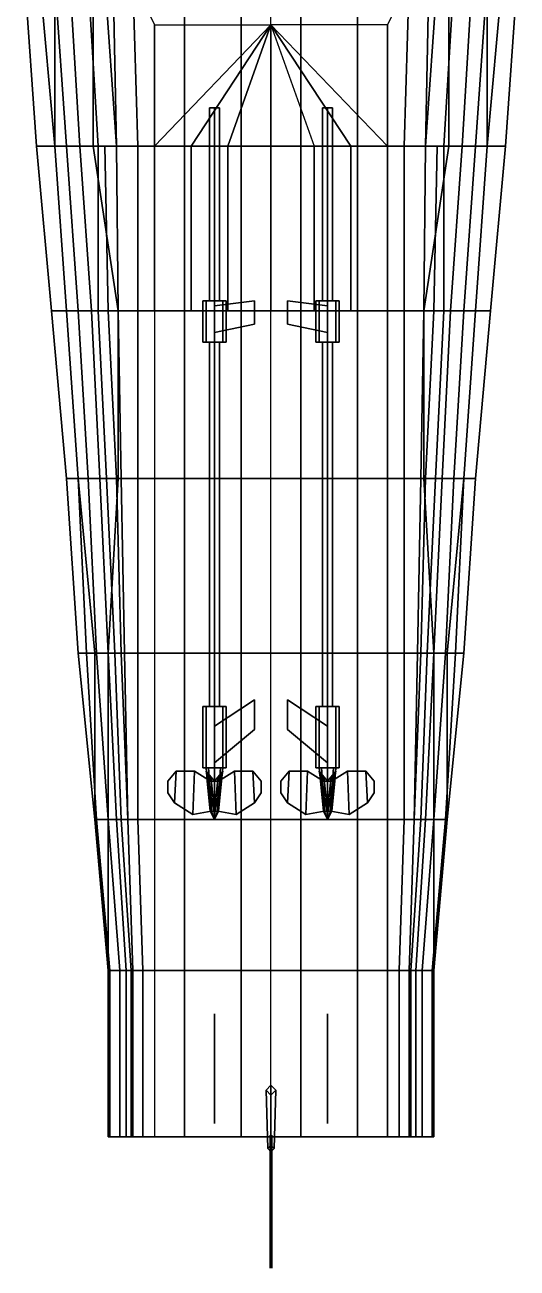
# Model space of a CAD drawing. Header units: millimetres. Extents: x -3 to 1.7, y -21.6 to 9.5.
# Drawn here: x -1.48 to 1.48, y -9.49 to -2.01 of the extents above; entities that cross this region are included whole.
import ezdxf

# ---------------------------------------------------------------- set-up
doc = ezdxf.new("R2010")
doc.units = ezdxf.units.MM
for name, color, linetype in [('flag', 1, 'Continuous'), ('hull_mirror', 7, 'Continuous'), ('propeller', 1, 'Continuous')]:
    doc.layers.add(name, color=color, linetype=linetype)

msp = doc.modelspace()

# ---------------------------------------------------------------- linework, layer by layer
for points in [[(0.18, -2.74, -0.47), (0, -2.74, -0.48), (0, -1.74, -0.53), (0.18, -1.74, -0.51)], [(0.52, -2.74, -0.42), (0.18, -2.74, -0.47), (0.18, -1.74, -0.51), (0.52, -1.74, -0.46)], [(1.07, -2.74, -0.31), (0.52, -2.74, -0.42), (0.52, -1.74, -0.46), (1.07, -1.74, -0.34)], [(1.3, -2.74, -0.24), (1.07, -2.74, -0.31), (1.07, -1.74, -0.34), (1.3, -1.74, -0.27)], [(1.41, -2.74, -0.23), (1.3, -2.74, -0.24), (1.3, -1.74, -0.27), (1.48, -1.74, -0.22)], [(-0.37, -2.51, -0.34), (-0.34, -2.51, -0.37), (-0.34, -3.67, -0.51), (-0.37, -3.67, -0.48)], [(-0.34, -2.51, -0.31), (-0.37, -2.51, -0.34), (-0.37, -3.67, -0.48), (-0.34, -3.67, -0.45)], [(-0.34, -2.51, -0.37), (-0.31, -2.51, -0.34), (-0.31, -3.67, -0.48), (-0.34, -3.67, -0.51)], [(-0.31, -2.51, -0.34), (-0.34, -2.51, -0.31), (-0.34, -3.67, -0.45), (-0.31, -3.67, -0.48)], [(0.34, -2.51, -0.31), (0.31, -2.51, -0.34), (0.31, -3.67, -0.48), (0.34, -3.67, -0.45)], [(0.31, -2.51, -0.34), (0.34, -2.51, -0.37), (0.34, -3.67, -0.51), (0.31, -3.67, -0.48)], [(0.37, -2.51, -0.34), (0.34, -2.51, -0.31), (0.34, -3.67, -0.45), (0.37, -3.67, -0.48)], [(0.34, -2.51, -0.37), (0.37, -2.51, -0.34), (0.37, -3.67, -0.48), (0.34, -3.67, -0.51)], [(0.18, -3.73, -0.42), (0, -3.73, -0.43), (0, -2.74, -0.48), (0.18, -2.74, -0.47)], [(0.52, -3.73, -0.38), (0.18, -3.73, -0.42), (0.18, -2.74, -0.47), (0.52, -2.74, -0.42)], [(0.92, -3.73, -0.31), (0.52, -3.73, -0.38), (0.52, -2.74, -0.42), (1.07, -2.74, -0.31)], [(1.23, -3.73, -0.26), (0.92, -3.73, -0.31), (1.07, -2.74, -0.31), (1.3, -2.74, -0.24)], [(1.32, -3.73, -0.23), (1.23, -3.73, -0.26), (1.3, -2.74, -0.24), (1.41, -2.74, -0.23)], [(-0.2905, -3.67, -0.4305), (-0.41, -3.67, -0.48), (-0.3895, -3.67, -0.4305), (-0.34, -3.67, -0.41)], [(-0.27, -3.67, -0.48), (-0.3895, -3.67, -0.5295), (-0.41, -3.67, -0.48), (-0.2905, -3.67, -0.4305)], [(-0.41, -3.67, -0.48), (-0.3895, -3.67, -0.5295), (-0.3895, -3.92, -0.5295), (-0.41, -3.92, -0.48)], [(-0.3895, -3.67, -0.4305), (-0.41, -3.67, -0.48), (-0.41, -3.92, -0.48), (-0.3895, -3.92, -0.4305)], [(-0.34, -3.67, -0.41), (-0.3895, -3.67, -0.4305), (-0.3895, -3.92, -0.4305), (-0.34, -3.92, -0.41)], [(-0.2905, -3.67, -0.5295), (-0.34, -3.67, -0.55), (-0.3895, -3.67, -0.5295), (-0.27, -3.67, -0.48)], [(-0.3895, -3.67, -0.5295), (-0.34, -3.67, -0.55), (-0.34, -3.92, -0.55), (-0.3895, -3.92, -0.5295)], [(-0.2905, -3.67, -0.4305), (-0.34, -3.67, -0.41), (-0.34, -3.92, -0.41), (-0.2905, -3.92, -0.4305)], [(-0.34, -3.67, -0.55), (-0.2905, -3.67, -0.5295), (-0.2905, -3.92, -0.5295), (-0.34, -3.92, -0.55)], [(-0.34, -3.86, -0.41), (-0.34, -3.7, -0.41), (-0.1, -3.67, -0.29), (-0.1, -3.81, -0.29)], [(-0.1, -3.81, -0.29), (-0.1, -3.67, -0.29), (-0.34, -3.7, -0.41), (-0.34, -3.86, -0.41)], [(-0.2905, -3.67, -0.5295), (-0.27, -3.67, -0.48), (-0.27, -3.92, -0.48), (-0.2905, -3.92, -0.5295)], [(-0.27, -3.67, -0.48), (-0.2905, -3.67, -0.4305), (-0.2905, -3.92, -0.4305), (-0.27, -3.92, -0.48)], [(0.18, -4.74, -0.34), (0, -4.74, -0.34), (0, -3.73, -0.43), (0.18, -3.73, -0.42)], [(0.34, -3.86, -0.41), (0.34, -3.7, -0.41), (0.1, -3.67, -0.29), (0.1, -3.81, -0.29)], [(0.1, -3.81, -0.29), (0.1, -3.67, -0.29), (0.34, -3.7, -0.41), (0.34, -3.86, -0.41)], [(0.52, -4.74, -0.33), (0.18, -4.74, -0.34), (0.18, -3.73, -0.42), (0.52, -3.73, -0.38)], [(0.2905, -3.67, -0.4305), (0.27, -3.67, -0.48), (0.27, -3.92, -0.48), (0.2905, -3.92, -0.4305)], [(0.27, -3.67, -0.48), (0.2905, -3.67, -0.5295), (0.2905, -3.92, -0.5295), (0.27, -3.92, -0.48)], [(0.41, -3.67, -0.48), (0.2905, -3.67, -0.5295), (0.27, -3.67, -0.48), (0.3895, -3.67, -0.4305)], [(0.3895, -3.67, -0.4305), (0.27, -3.67, -0.48), (0.2905, -3.67, -0.4305), (0.34, -3.67, -0.41)], [(0.34, -3.67, -0.41), (0.2905, -3.67, -0.4305), (0.2905, -3.92, -0.4305), (0.34, -3.92, -0.41)], [(0.2905, -3.67, -0.5295), (0.34, -3.67, -0.55), (0.34, -3.92, -0.55), (0.2905, -3.92, -0.5295)], [(0.3895, -3.67, -0.5295), (0.34, -3.67, -0.55), (0.2905, -3.67, -0.5295), (0.41, -3.67, -0.48)], [(0.3895, -3.67, -0.4305), (0.34, -3.67, -0.41), (0.34, -3.92, -0.41), (0.3895, -3.92, -0.4305)], [(0.34, -3.67, -0.55), (0.3895, -3.67, -0.5295), (0.3895, -3.92, -0.5295), (0.34, -3.92, -0.55)], [(0.41, -3.67, -0.48), (0.3895, -3.67, -0.4305), (0.3895, -3.92, -0.4305), (0.41, -3.92, -0.48)], [(0.3895, -3.67, -0.5295), (0.41, -3.67, -0.48), (0.41, -3.92, -0.48), (0.3895, -3.92, -0.5295)], [(0.92, -4.74, -0.31), (0.52, -4.74, -0.33), (0.52, -3.73, -0.38), (0.92, -3.73, -0.31)], [(1.16, -4.74, -0.27), (0.92, -4.74, -0.31), (0.92, -3.73, -0.31), (1.23, -3.73, -0.26)], [(1.23, -4.74, -0.25), (1.16, -4.74, -0.27), (1.23, -3.73, -0.26), (1.32, -3.73, -0.23)], [(-0.2905, -3.92, -0.5295), (-0.41, -3.92, -0.48), (-0.3895, -3.92, -0.5295), (-0.34, -3.92, -0.55)], [(-0.27, -3.92, -0.48), (-0.3895, -3.92, -0.4305), (-0.41, -3.92, -0.48), (-0.2905, -3.92, -0.5295)], [(-0.2905, -3.92, -0.4305), (-0.34, -3.92, -0.41), (-0.3895, -3.92, -0.4305), (-0.27, -3.92, -0.48)], [(-0.37, -3.92, -0.48), (-0.34, -3.92, -0.51), (-0.34, -6.11, -0.72), (-0.37, -6.11, -0.69)], [(-0.34, -3.92, -0.45), (-0.37, -3.92, -0.48), (-0.37, -6.11, -0.69), (-0.34, -6.11, -0.66)], [(-0.34, -3.92, -0.51), (-0.31, -3.92, -0.48), (-0.31, -6.11, -0.69), (-0.34, -6.11, -0.72)], [(-0.31, -3.92, -0.48), (-0.34, -3.92, -0.45), (-0.34, -6.11, -0.66), (-0.31, -6.11, -0.69)], [(0.3895, -3.92, -0.5295), (0.27, -3.92, -0.48), (0.2905, -3.92, -0.5295), (0.34, -3.92, -0.55)], [(0.41, -3.92, -0.48), (0.2905, -3.92, -0.4305), (0.27, -3.92, -0.48), (0.3895, -3.92, -0.5295)], [(0.3895, -3.92, -0.4305), (0.34, -3.92, -0.41), (0.2905, -3.92, -0.4305), (0.41, -3.92, -0.48)], [(0.34, -3.92, -0.45), (0.31, -3.92, -0.48), (0.31, -6.11, -0.69), (0.34, -6.11, -0.66)], [(0.31, -3.92, -0.48), (0.34, -3.92, -0.51), (0.34, -6.11, -0.72), (0.31, -6.11, -0.69)], [(0.37, -3.92, -0.48), (0.34, -3.92, -0.45), (0.34, -6.11, -0.66), (0.37, -6.11, -0.69)], [(0.34, -3.92, -0.51), (0.37, -3.92, -0.48), (0.37, -6.11, -0.69), (0.34, -6.11, -0.72)], [(0.18, -5.79, -0.3), (0, -5.79, -0.3), (0, -4.74, -0.34), (0.18, -4.74, -0.34)], [(0.52, -5.79, -0.3), (0.18, -5.79, -0.3), (0.18, -4.74, -0.34), (0.52, -4.74, -0.33)], [(0.98, -5.79, -0.3), (0.52, -5.79, -0.3), (0.52, -4.74, -0.33), (0.92, -4.74, -0.31)], [(1.06, -5.79, -0.28), (0.98, -5.79, -0.3), (0.92, -4.74, -0.31), (1.16, -4.74, -0.27)], [(1.16, -5.79, -0.27), (1.06, -5.79, -0.28), (1.16, -4.74, -0.27), (1.23, -4.74, -0.25)], [(0.18, -6.79, -0.3), (0, -6.79, -0.3), (0, -5.79, -0.3), (0.18, -5.79, -0.3)], [(0.52, -6.79, -0.3), (0.18, -6.79, -0.3), (0.18, -5.79, -0.3), (0.52, -5.79, -0.3)], [(0.98, -6.79, -0.33), (0.52, -6.79, -0.3), (0.52, -5.79, -0.3), (0.98, -5.79, -0.3)], [(1.06, -6.79, -0.28), (0.98, -6.79, -0.33), (0.98, -5.79, -0.3), (1.06, -5.79, -0.28)], [(1.06, -6.79, -0.28), (1.06, -6.79, -0.28), (1.06, -5.79, -0.28), (1.16, -5.79, -0.27)], [(-0.27, -6.11, -0.69), (-0.3895, -6.11, -0.7395), (-0.41, -6.11, -0.69), (-0.2905, -6.11, -0.6405)], [(-0.2905, -6.11, -0.6405), (-0.41, -6.11, -0.69), (-0.3895, -6.11, -0.6405), (-0.34, -6.11, -0.62)], [(-0.41, -6.11, -0.69), (-0.3895, -6.11, -0.7395), (-0.3895, -6.48, -0.7395), (-0.41, -6.48, -0.69)], [(-0.3895, -6.11, -0.6405), (-0.41, -6.11, -0.69), (-0.41, -6.48, -0.69), (-0.3895, -6.48, -0.6405)], [(-0.2905, -6.11, -0.7395), (-0.34, -6.11, -0.76), (-0.3895, -6.11, -0.7395), (-0.27, -6.11, -0.69)], [(-0.3895, -6.11, -0.7395), (-0.34, -6.11, -0.76), (-0.34, -6.48, -0.76), (-0.3895, -6.48, -0.7395)], [(-0.34, -6.11, -0.62), (-0.3895, -6.11, -0.6405), (-0.3895, -6.48, -0.6405), (-0.34, -6.48, -0.62)], [(-0.34, -6.45, -0.62), (-0.34, -6.23, -0.62), (-0.1, -6.07, -0.22), (-0.1, -6.25, -0.22)], [(-0.1, -6.25, -0.22), (-0.1, -6.07, -0.22), (-0.34, -6.23, -0.62), (-0.34, -6.45, -0.62)], [(-0.34, -6.11, -0.76), (-0.2905, -6.11, -0.7395), (-0.2905, -6.48, -0.7395), (-0.34, -6.48, -0.76)], [(-0.2905, -6.11, -0.6405), (-0.34, -6.11, -0.62), (-0.34, -6.48, -0.62), (-0.2905, -6.48, -0.6405)], [(-0.2905, -6.11, -0.7395), (-0.27, -6.11, -0.69), (-0.27, -6.48, -0.69), (-0.2905, -6.48, -0.7395)], [(-0.27, -6.11, -0.69), (-0.2905, -6.11, -0.6405), (-0.2905, -6.48, -0.6405), (-0.27, -6.48, -0.69)], [(0.1, -6.25, -0.22), (0.1, -6.07, -0.22), (0.34, -6.23, -0.62), (0.34, -6.45, -0.62)], [(0.34, -6.45, -0.62), (0.34, -6.23, -0.62), (0.1, -6.07, -0.22), (0.1, -6.25, -0.22)], [(0.2905, -6.11, -0.6405), (0.27, -6.11, -0.69), (0.27, -6.48, -0.69), (0.2905, -6.48, -0.6405)], [(0.27, -6.11, -0.69), (0.2905, -6.11, -0.7395), (0.2905, -6.48, -0.7395), (0.27, -6.48, -0.69)], [(0.3895, -6.11, -0.6405), (0.27, -6.11, -0.69), (0.2905, -6.11, -0.6405), (0.34, -6.11, -0.62)], [(0.41, -6.11, -0.69), (0.2905, -6.11, -0.7395), (0.27, -6.11, -0.69), (0.3895, -6.11, -0.6405)], [(0.34, -6.11, -0.62), (0.2905, -6.11, -0.6405), (0.2905, -6.48, -0.6405), (0.34, -6.48, -0.62)], [(0.2905, -6.11, -0.7395), (0.34, -6.11, -0.76), (0.34, -6.48, -0.76), (0.2905, -6.48, -0.7395)], [(0.3895, -6.11, -0.7395), (0.34, -6.11, -0.76), (0.2905, -6.11, -0.7395), (0.41, -6.11, -0.69)], [(0.3895, -6.11, -0.6405), (0.34, -6.11, -0.62), (0.34, -6.48, -0.62), (0.3895, -6.48, -0.6405)], [(0.34, -6.11, -0.76), (0.3895, -6.11, -0.7395), (0.3895, -6.48, -0.7395), (0.34, -6.48, -0.76)], [(0.41, -6.11, -0.69), (0.3895, -6.11, -0.6405), (0.3895, -6.48, -0.6405), (0.41, -6.48, -0.69)], [(0.3895, -6.11, -0.7395), (0.41, -6.11, -0.69), (0.41, -6.48, -0.69), (0.3895, -6.48, -0.7395)], [(-0.27, -6.48, -0.69), (-0.3895, -6.48, -0.6405), (-0.41, -6.48, -0.69), (-0.2905, -6.48, -0.7395)], [(-0.2905, -6.48, -0.7395), (-0.41, -6.48, -0.69), (-0.3895, -6.48, -0.7395), (-0.34, -6.48, -0.76)], [(-0.2905, -6.48, -0.6405), (-0.34, -6.48, -0.62), (-0.3895, -6.48, -0.6405), (-0.27, -6.48, -0.69)], [(0.41, -6.48, -0.69), (0.2905, -6.48, -0.6405), (0.27, -6.48, -0.69), (0.3895, -6.48, -0.7395)], [(0.3895, -6.48, -0.7395), (0.27, -6.48, -0.69), (0.2905, -6.48, -0.7395), (0.34, -6.48, -0.76)], [(0.3895, -6.48, -0.6405), (0.34, -6.48, -0.62), (0.2905, -6.48, -0.6405), (0.41, -6.48, -0.69)], [(0.18, -7.7, -0.3), (0, -7.7, -0.3), (0, -6.79, -0.3), (0.18, -6.79, -0.3)], [(0.52, -7.7, -0.3), (0.18, -7.7, -0.3), (0.18, -6.79, -0.3), (0.52, -6.79, -0.3)], [(0.98, -7.7, -0.33), (0.52, -7.7, -0.3), (0.52, -6.79, -0.3), (0.98, -6.79, -0.33)], [(0.98, -7.7, -0.33), (0.98, -7.7, -0.33), (0.98, -6.79, -0.33), (1.06, -6.79, -0.28)], [(0.18, -8.7, -0.3), (0, -8.7, -0.3), (0, -7.7, -0.3), (0.18, -7.7, -0.3)], [(0.52, -8.7, -0.3), (0.18, -8.7, -0.3), (0.18, -7.7, -0.3), (0.52, -7.7, -0.3)], [(0.98, -8.7, -0.33), (0.52, -8.7, -0.3), (0.52, -7.7, -0.3), (0.98, -7.7, -0.33)], [(-0.34, -8.62, -0.67), (-0.34, -7.96, -0.67), (-0.34, -8.07, -0.81), (-0.34, -8.49, -0.81)], [(-0.34, -8.49, -0.81), (-0.34, -8.07, -0.81), (-0.34, -7.96, -0.67), (-0.34, -8.62, -0.67)], [(-0.34, -8.62, -0.38), (-0.34, -7.96, -0.38), (-0.34, -7.96, -0.67), (-0.34, -8.62, -0.67)], [(-0.34, -8.62, -0.67), (-0.34, -7.96, -0.67), (-0.34, -7.96, -0.38), (-0.34, -8.62, -0.38)], [(0.34, -8.62, -0.67), (0.34, -7.96, -0.67), (0.34, -7.96, -0.38), (0.34, -8.62, -0.38)], [(0.34, -8.62, -0.38), (0.34, -7.96, -0.38), (0.34, -7.96, -0.67), (0.34, -8.62, -0.67)], [(0.34, -8.49, -0.81), (0.34, -8.07, -0.81), (0.34, -7.96, -0.67), (0.34, -8.62, -0.67)], [(0.34, -8.62, -0.67), (0.34, -7.96, -0.67), (0.34, -8.07, -0.81), (0.34, -8.49, -0.81)], [(-0.34, -8.62, -0.38), (-0.34, -8.04, -0.38), (-0.34, -8.04, -0.33), (-0.34, -8.62, -0.33)], [(-0.34, -8.62, -0.33), (-0.34, -8.04, -0.33), (-0.34, -8.04, -0.38), (-0.34, -8.62, -0.38)], [(0.34, -8.62, -0.33), (0.34, -8.04, -0.33), (0.34, -8.04, -0.38), (0.34, -8.62, -0.38)], [(0.34, -8.62, -0.38), (0.34, -8.04, -0.38), (0.34, -8.04, -0.33), (0.34, -8.62, -0.33)], [(0, -8.39, 0.74), (-0.03, -8.42, 0.74), (-0.02, -8.77, 2.32), (0, -8.75, 2.32)], [(-0.03, -8.42, 0.74), (0, -8.45, 0.74), (0, -8.79, 2.32), (-0.02, -8.77, 2.32)], [(0.03, -8.42, 0.74), (0, -8.39, 0.74), (0, -8.75, 2.32), (0.02, -8.77, 2.32)], [(0, -8.45, 0.74), (0.03, -8.42, 0.74), (0.02, -8.77, 2.32), (0, -8.79, 2.32)], [(0.97, -8.7, -0.07), (0.97, -8.7, -0.07), (0.52, -8.7, -0.3), (0.98, -8.7, -0.33)]]:
    msp.add_3dface(points)
at = {"color": 3}
for points in [[(0.7, -2.74, 0.92), (0.8, -2.74, 0.9), (0.83, -1.74, 0.95), (0.7, -2.01, 0.96)], [(0.8, -2.74, 0.9), (0.93, -2.74, 0.86), (0.95, -1.74, 0.9), (0.83, -1.74, 0.95)], [(0.93, -2.74, 0.86), (0.93, -2.74, 0.86), (1, -1.74, 0.85), (0.95, -1.74, 0.9)], [(0.93, -2.74, 0.86), (1.04, -2.74, 0.72), (1.1, -1.74, 0.72), (1, -1.74, 0.85)], [(1.04, -2.74, 0.72), (1.15, -2.74, 0.51), (1.21, -1.74, 0.51), (1.1, -1.74, 0.72)], [(1.15, -2.74, 0.51), (1.23, -2.74, 0.31), (1.3, -1.74, 0.31), (1.21, -1.74, 0.51)], [(1.23, -2.74, 0.31), (1.3, -2.74, 0.08), (1.39, -1.74, 0.08), (1.3, -1.74, 0.31)], [(1.3, -2.74, 0.08), (1.41, -2.74, -0.23), (1.48, -1.74, -0.22), (1.39, -1.74, 0.08)], [(0.7, -2.74, 0.92), (0.7, -2.74, 0.92), (0.7, -2.01, 0.96), (0, -2.01, 0.96)], [(0.48, -2.74, 0.97), (0.48, -2.74, 0.97), (0.7, -2.74, 0.92), (0, -2.01, 0.96)], [(0.26, -2.74, 1), (0.26, -2.74, 1), (0.48, -2.74, 0.97), (0, -2.01, 0.96)], [(0, -3.73, 1), (0.26, -3.73, 1), (0.26, -2.74, 1), (0, -2.74, 1)], [(0.26, -3.73, 1), (0.48, -3.73, 0.97), (0.48, -2.74, 0.97), (0.26, -2.74, 1)], [(0.48, -3.73, 0.97), (0.7, -3.73, 0.89), (0.7, -2.74, 0.92), (0.48, -2.74, 0.97)], [(0.7, -3.73, 0.89), (0.8, -3.73, 0.87), (0.8, -2.74, 0.9), (0.7, -2.74, 0.92)], [(0.8, -3.73, 0.87), (0.92, -3.73, 0.83), (0.93, -2.74, 0.86), (0.8, -2.74, 0.9)], [(0.92, -3.73, 0.83), (0.98, -3.73, 0.73), (1, -2.74, 0.77), (0.93, -2.74, 0.86)], [(0.98, -3.73, 0.73), (1.04, -3.73, 0.61), (1.04, -2.74, 0.72), (1, -2.74, 0.77)], [(1.04, -3.73, 0.61), (1.08, -3.73, 0.51), (1.15, -2.74, 0.51), (1.04, -2.74, 0.72)], [(1.08, -3.73, 0.51), (1.16, -3.73, 0.31), (1.23, -2.74, 0.31), (1.15, -2.74, 0.51)], [(1.16, -3.73, 0.31), (1.23, -3.73, 0.08), (1.3, -2.74, 0.08), (1.23, -2.74, 0.31)], [(1.23, -3.73, 0.08), (1.32, -3.73, -0.23), (1.41, -2.74, -0.23), (1.3, -2.74, 0.08)], [(-0.7, -3.73, 0.89), (0.7, -3.73, 0.89), (0.48, -3.73, 0.97), (-0.48, -3.73, 0.97)], [(-0.7, -4.74, 0.85), (0.7, -4.74, 0.85), (0.7, -3.73, 0.89), (-0.7, -3.73, 0.89)], [(-0.48, -3.73, 0.97), (0.48, -3.73, 0.97), (0.26, -3.73, 1), (-0.26, -3.73, 1)], [(0.7, -4.74, 0.85), (0.8, -4.74, 0.83), (0.8, -3.73, 0.87), (0.7, -3.73, 0.89)], [(0.8, -4.74, 0.83), (0.9, -4.74, 0.8), (0.92, -3.73, 0.83), (0.8, -3.73, 0.87)], [(0.9, -4.74, 0.8), (0.93, -4.74, 0.73), (0.98, -3.73, 0.73), (0.92, -3.73, 0.83)], [(0.93, -4.74, 0.73), (0.99, -4.74, 0.61), (1.04, -3.73, 0.61), (0.98, -3.73, 0.73)], [(0.99, -4.74, 0.61), (1.03, -4.74, 0.51), (1.08, -3.73, 0.51), (1.04, -3.73, 0.61)], [(1.03, -4.74, 0.51), (1.1, -4.74, 0.31), (1.16, -3.73, 0.31), (1.08, -3.73, 0.51)], [(1.1, -4.74, 0.31), (1.16, -4.74, 0.08), (1.23, -3.73, 0.08), (1.16, -3.73, 0.31)], [(1.16, -4.74, 0.08), (1.23, -4.74, -0.25), (1.32, -3.73, -0.23), (1.23, -3.73, 0.08)], [(-0.7, -5.79, 0.83), (0.7, -5.79, 0.83), (0.7, -4.74, 0.85), (-0.7, -4.74, 0.85)], [(0.7, -5.79, 0.83), (0.8, -5.79, 0.8), (0.8, -4.74, 0.83), (0.7, -4.74, 0.85)], [(0.8, -5.79, 0.8), (0.88, -5.79, 0.77), (0.9, -4.74, 0.8), (0.8, -4.74, 0.83)], [(0.88, -5.79, 0.77), (0.9, -5.79, 0.73), (0.93, -4.74, 0.73), (0.9, -4.74, 0.8)], [(0.9, -5.79, 0.73), (0.94, -5.79, 0.61), (0.99, -4.74, 0.61), (0.93, -4.74, 0.73)], [(0.94, -5.79, 0.61), (0.98, -5.79, 0.51), (1.03, -4.74, 0.51), (0.99, -4.74, 0.61)], [(0.98, -5.79, 0.51), (1.05, -5.79, 0.31), (1.1, -4.74, 0.31), (1.03, -4.74, 0.51)], [(1.05, -5.79, 0.31), (1.11, -5.79, 0.08), (1.16, -4.74, 0.08), (1.1, -4.74, 0.31)], [(1.11, -5.79, 0.08), (1.16, -5.79, -0.27), (1.23, -4.74, -0.25), (1.16, -4.74, 0.08)], [(-0.7, -6.79, 0.78), (0.7, -6.79, 0.78), (0.7, -5.79, 0.83), (-0.7, -5.79, 0.83)], [(0.7, -6.79, 0.78), (0.8, -6.79, 0.76), (0.8, -5.79, 0.8), (0.7, -5.79, 0.83)], [(0.8, -6.79, 0.76), (0.86, -6.79, 0.74), (0.88, -5.79, 0.77), (0.8, -5.79, 0.8)], [(0.86, -6.79, 0.74), (0.9, -6.79, 0.61), (0.94, -5.79, 0.61), (0.9, -5.79, 0.73)], [(0.86, -6.79, 0.74), (0.86, -6.79, 0.74), (0.9, -5.79, 0.73), (0.88, -5.79, 0.77)], [(0.9, -6.79, 0.61), (0.93, -6.79, 0.51), (0.98, -5.79, 0.51), (0.94, -5.79, 0.61)], [(0.93, -6.79, 0.51), (0.98, -6.79, 0.31), (1.05, -5.79, 0.31), (0.98, -5.79, 0.51)], [(0.98, -6.79, 0.31), (1.05, -6.79, -0.07), (1.11, -5.79, 0.08), (1.05, -5.79, 0.31)], [(1.05, -6.79, -0.07), (1.06, -6.79, -0.28), (1.16, -5.79, -0.27), (1.11, -5.79, 0.08)], [(-0.7, -7.7, 0.74), (0.7, -7.7, 0.74), (0.7, -6.79, 0.78), (-0.7, -6.79, 0.78)], [(0.7, -7.7, 0.74), (0.77, -7.7, 0.72), (0.8, -6.79, 0.76), (0.7, -6.79, 0.78)], [(0.77, -7.7, 0.72), (0.83, -7.7, 0.69), (0.86, -6.79, 0.74), (0.8, -6.79, 0.76)], [(0.83, -7.7, 0.69), (0.84, -7.7, 0.61), (0.9, -6.79, 0.61), (0.86, -6.79, 0.74)], [(0.84, -7.7, 0.61), (0.87, -7.7, 0.51), (0.93, -6.79, 0.51), (0.9, -6.79, 0.61)], [(0.87, -7.7, 0.51), (0.91, -7.7, 0.31), (0.98, -6.79, 0.31), (0.93, -6.79, 0.51)], [(0.91, -7.7, 0.31), (0.97, -7.7, -0.07), (1.05, -6.79, -0.07), (0.98, -6.79, 0.31)], [(0.97, -7.7, -0.07), (0.98, -7.7, -0.33), (1.06, -6.79, -0.28), (1.05, -6.79, -0.07)], [(-0.7, -8.7, 0.74), (0.7, -8.7, 0.74), (0.7, -7.7, 0.74), (-0.7, -7.7, 0.74)], [(0.7, -8.7, 0.74), (0.77, -8.7, 0.72), (0.77, -7.7, 0.72), (0.7, -7.7, 0.74)], [(0.77, -8.7, 0.72), (0.83, -8.7, 0.69), (0.83, -7.7, 0.69), (0.77, -7.7, 0.72)], [(0.83, -8.7, 0.69), (0.84, -8.7, 0.61), (0.84, -7.7, 0.61), (0.83, -7.7, 0.69)], [(0.84, -8.7, 0.61), (0.87, -8.7, 0.51), (0.87, -7.7, 0.51), (0.84, -7.7, 0.61)], [(0.87, -8.7, 0.51), (0.91, -8.7, 0.31), (0.91, -7.7, 0.31), (0.87, -7.7, 0.51)], [(0.91, -8.7, 0.31), (0.97, -8.7, -0.07), (0.97, -7.7, -0.07), (0.91, -7.7, 0.31)], [(0.97, -8.7, -0.07), (0.98, -8.7, -0.33), (0.98, -7.7, -0.33), (0.97, -7.7, -0.07)], [(-0.7, -8.7, 0.42), (0.7, -8.7, 0.42), (0.7, -8.7, 0.74), (-0.7, -8.7, 0.74)], [(-0.62, -8.7, 0.3), (0.62, -8.7, 0.3), (0.7, -8.7, 0.42), (-0.7, -8.7, 0.42)], [(-0.18, -8.7, -0.3), (0.18, -8.7, -0.3), (0.62, -8.7, 0.3), (-0.62, -8.7, 0.3)], [(0, -8.79, 2.32), (0.02, -8.77, 2.32), (0, -8.75, 2.32), (-0.02, -8.77, 2.32)], [(0.18, -8.7, -0.3), (0.52, -8.7, -0.3), (0.97, -8.7, -0.07), (0.62, -8.7, 0.3)], [(0.62, -8.7, 0.3), (0.97, -8.7, -0.07), (0.97, -8.7, -0.07), (0.7, -8.7, 0.42)], [(0.7, -8.7, 0.42), (0.77, -8.7, 0.72), (0.77, -8.7, 0.72), (0.7, -8.7, 0.74)], [(0.7, -8.7, 0.42), (0.83, -8.7, 0.69), (0.83, -8.7, 0.69), (0.77, -8.7, 0.72)], [(0.7, -8.7, 0.42), (0.84, -8.7, 0.61), (0.84, -8.7, 0.61), (0.83, -8.7, 0.69)], [(0.7, -8.7, 0.42), (0.87, -8.7, 0.51), (0.87, -8.7, 0.51), (0.84, -8.7, 0.61)], [(0.7, -8.7, 0.42), (0.91, -8.7, 0.31), (0.91, -8.7, 0.31), (0.87, -8.7, 0.51)], [(0.7, -8.7, 0.42), (0.97, -8.7, -0.07), (0.97, -8.7, -0.07), (0.91, -8.7, 0.31)]]:
    msp.add_3dface(points, dxfattribs=at)
at = {"layer": 'flag'}
for points in [[(-0.005, -8.78, 2.29), (-0.005, -8.69, 1.85), (-0.005, -8.8, 1.85), (-0.005, -8.8, 2.29)], [(0.005, -8.78, 2.29), (0.005, -8.69, 1.85), (0.005, -8.8, 1.85), (0.005, -8.8, 2.29)], [(-0.005, -8.8, 2.29), (-0.005, -8.8, 1.85), (-0.005, -9.03, 1.85), (-0.005, -9.03, 2.29)], [(0.005, -8.8, 2.29), (0.005, -8.8, 1.85), (0.005, -9.03, 1.85), (0.005, -9.03, 2.29)], [(-0.005, -9.03, 2.29), (-0.005, -9.03, 1.85), (-0.005, -9.26, 1.85), (-0.005, -9.26, 2.29)], [(0.005, -9.03, 2.29), (0.005, -9.03, 1.85), (0.005, -9.26, 1.85), (0.005, -9.26, 2.29)], [(-0.005, -9.26, 2.29), (-0.005, -9.26, 1.85), (-0.005, -9.49, 1.85), (-0.005, -9.49, 2.29)], [(0.005, -9.26, 2.29), (0.005, -9.26, 1.85), (0.005, -9.49, 1.85), (0.005, -9.49, 2.29)]]:
    msp.add_3dface(points, dxfattribs=at)
at = {"layer": 'hull_mirror'}
for points in [[(-1.41, -2.74, -0.23), (-1.3, -2.74, -0.24), (-1.3, -1.74, -0.27), (-1.48, -1.74, -0.22)], [(-1.3, -2.74, -0.24), (-1.07, -2.74, -0.31), (-1.07, -1.74, -0.34), (-1.3, -1.74, -0.27)], [(-1.07, -2.74, -0.31), (-0.52, -2.74, -0.42), (-0.52, -1.74, -0.46), (-1.07, -1.74, -0.34)], [(-0.52, -2.74, -0.42), (-0.18, -2.74, -0.47), (-0.18, -1.74, -0.51), (-0.52, -1.74, -0.46)], [(-0.18, -2.74, -0.47), (0, -2.74, -0.48), (0, -1.74, -0.53), (-0.18, -1.74, -0.51)], [(-1.32, -3.73, -0.23), (-1.23, -3.73, -0.26), (-1.3, -2.74, -0.24), (-1.41, -2.74, -0.23)], [(-1.23, -3.73, -0.26), (-0.92, -3.73, -0.31), (-1.07, -2.74, -0.31), (-1.3, -2.74, -0.24)], [(-0.92, -3.73, -0.31), (-0.52, -3.73, -0.38), (-0.52, -2.74, -0.42), (-1.07, -2.74, -0.31)], [(-0.52, -3.73, -0.38), (-0.18, -3.73, -0.42), (-0.18, -2.74, -0.47), (-0.52, -2.74, -0.42)], [(-0.18, -3.73, -0.42), (0, -3.73, -0.43), (0, -2.74, -0.48), (-0.18, -2.74, -0.47)], [(-1.23, -4.74, -0.25), (-1.16, -4.74, -0.27), (-1.23, -3.73, -0.26), (-1.32, -3.73, -0.23)], [(-1.16, -4.74, -0.27), (-0.92, -4.74, -0.31), (-0.92, -3.73, -0.31), (-1.23, -3.73, -0.26)], [(-0.92, -4.74, -0.31), (-0.52, -4.74, -0.33), (-0.52, -3.73, -0.38), (-0.92, -3.73, -0.31)], [(-0.52, -4.74, -0.33), (-0.18, -4.74, -0.34), (-0.18, -3.73, -0.42), (-0.52, -3.73, -0.38)], [(-0.18, -4.74, -0.34), (0, -4.74, -0.34), (0, -3.73, -0.43), (-0.18, -3.73, -0.42)], [(-1.16, -5.79, -0.27), (-1.06, -5.79, -0.28), (-1.16, -4.74, -0.27), (-1.23, -4.74, -0.25)], [(-1.06, -5.79, -0.28), (-0.98, -5.79, -0.3), (-0.92, -4.74, -0.31), (-1.16, -4.74, -0.27)], [(-0.98, -5.79, -0.3), (-0.52, -5.79, -0.3), (-0.52, -4.74, -0.33), (-0.92, -4.74, -0.31)], [(-0.52, -5.79, -0.3), (-0.18, -5.79, -0.3), (-0.18, -4.74, -0.34), (-0.52, -4.74, -0.33)], [(-0.18, -5.79, -0.3), (0, -5.79, -0.3), (0, -4.74, -0.34), (-0.18, -4.74, -0.34)], [(-1.06, -6.79, -0.28), (-1.06, -6.79, -0.28), (-1.06, -5.79, -0.28), (-1.16, -5.79, -0.27)], [(-1.06, -6.79, -0.28), (-0.98, -6.79, -0.33), (-0.98, -5.79, -0.3), (-1.06, -5.79, -0.28)], [(-0.98, -6.79, -0.33), (-0.52, -6.79, -0.3), (-0.52, -5.79, -0.3), (-0.98, -5.79, -0.3)], [(-0.52, -6.79, -0.3), (-0.18, -6.79, -0.3), (-0.18, -5.79, -0.3), (-0.52, -5.79, -0.3)], [(-0.18, -6.79, -0.3), (0, -6.79, -0.3), (0, -5.79, -0.3), (-0.18, -5.79, -0.3)], [(-0.98, -7.7, -0.33), (-0.98, -7.7, -0.33), (-0.98, -6.79, -0.33), (-1.06, -6.79, -0.28)], [(-0.98, -7.7, -0.33), (-0.52, -7.7, -0.3), (-0.52, -6.79, -0.3), (-0.98, -6.79, -0.33)], [(-0.52, -7.7, -0.3), (-0.18, -7.7, -0.3), (-0.18, -6.79, -0.3), (-0.52, -6.79, -0.3)], [(-0.18, -7.7, -0.3), (0, -7.7, -0.3), (0, -6.79, -0.3), (-0.18, -6.79, -0.3)], [(-0.98, -8.7, -0.33), (-0.52, -8.7, -0.3), (-0.52, -7.7, -0.3), (-0.98, -7.7, -0.33)], [(-0.52, -8.7, -0.3), (-0.18, -8.7, -0.3), (-0.18, -7.7, -0.3), (-0.52, -7.7, -0.3)], [(-0.18, -8.7, -0.3), (0, -8.7, -0.3), (0, -7.7, -0.3), (-0.18, -7.7, -0.3)], [(-0.97, -8.7, -0.07), (-0.62, -8.7, 0.3), (-0.18, -8.7, -0.3), (-0.52, -8.7, -0.3)]]:
    msp.add_3dface(points, dxfattribs=at)
at = {"layer": 'hull_mirror', "color": 3}
for points in [[(-1.3, -2.74, 0.08), (-1.41, -2.74, -0.23), (-1.48, -1.74, -0.22), (-1.39, -1.74, 0.08)], [(-1.23, -2.74, 0.31), (-1.3, -2.74, 0.08), (-1.39, -1.74, 0.08), (-1.3, -1.74, 0.31)], [(-1.15, -2.74, 0.51), (-1.23, -2.74, 0.31), (-1.3, -1.74, 0.31), (-1.21, -1.74, 0.51)], [(-1.04, -2.74, 0.72), (-1.15, -2.74, 0.51), (-1.21, -1.74, 0.51), (-1.1, -1.74, 0.72)], [(-0.93, -2.74, 0.86), (-1.04, -2.74, 0.72), (-1.1, -1.74, 0.72), (-1, -1.74, 0.85)], [(-0.93, -2.74, 0.86), (-0.93, -2.74, 0.86), (-1, -1.74, 0.85), (-0.95, -1.74, 0.9)], [(-0.8, -2.74, 0.9), (-0.93, -2.74, 0.86), (-0.95, -1.74, 0.9), (-0.83, -1.74, 0.95)], [(-0.7, -2.74, 0.92), (-0.8, -2.74, 0.9), (-0.83, -1.74, 0.95), (-0.7, -2.01, 0.96)], [(-0.7, -2.74, 0.92), (-0.7, -2.74, 0.92), (-0.7, -2.01, 0.96), (0, -2.01, 0.96)], [(-0.48, -2.74, 0.97), (-0.48, -2.74, 0.97), (-0.7, -2.74, 0.92), (0, -2.01, 0.96)], [(-0.26, -2.74, 1), (-0.26, -2.74, 1), (-0.48, -2.74, 0.97), (0, -2.01, 0.96)], [(0, -2.74, 1), (0, -2.74, 1), (-0.26, -2.74, 1), (0, -2.01, 0.96)], [(0.26, -2.74, 1), (0.26, -2.74, 1), (0, -2.74, 1), (0, -2.01, 0.96)], [(-1.23, -3.73, 0.08), (-1.32, -3.73, -0.23), (-1.41, -2.74, -0.23), (-1.3, -2.74, 0.08)], [(-1.16, -3.73, 0.31), (-1.23, -3.73, 0.08), (-1.3, -2.74, 0.08), (-1.23, -2.74, 0.31)], [(-1.08, -3.73, 0.51), (-1.16, -3.73, 0.31), (-1.23, -2.74, 0.31), (-1.15, -2.74, 0.51)], [(-1.04, -3.73, 0.61), (-1.08, -3.73, 0.51), (-1.15, -2.74, 0.51), (-1.04, -2.74, 0.72)], [(-0.98, -3.73, 0.73), (-1.04, -3.73, 0.61), (-1.04, -2.74, 0.72), (-1, -2.74, 0.77)], [(-0.92, -3.73, 0.83), (-0.98, -3.73, 0.73), (-1, -2.74, 0.77), (-0.93, -2.74, 0.86)], [(-0.8, -3.73, 0.87), (-0.92, -3.73, 0.83), (-0.93, -2.74, 0.86), (-0.8, -2.74, 0.9)], [(-0.7, -3.73, 0.89), (-0.8, -3.73, 0.87), (-0.8, -2.74, 0.9), (-0.7, -2.74, 0.92)], [(-0.48, -3.73, 0.97), (-0.7, -3.73, 0.89), (-0.7, -2.74, 0.92), (-0.48, -2.74, 0.97)], [(-0.26, -3.73, 1), (-0.48, -3.73, 0.97), (-0.48, -2.74, 0.97), (-0.26, -2.74, 1)], [(0, -3.73, 1), (-0.26, -3.73, 1), (-0.26, -2.74, 1), (0, -2.74, 1)], [(-1.16, -4.74, 0.08), (-1.23, -4.74, -0.25), (-1.32, -3.73, -0.23), (-1.23, -3.73, 0.08)], [(-1.1, -4.74, 0.31), (-1.16, -4.74, 0.08), (-1.23, -3.73, 0.08), (-1.16, -3.73, 0.31)], [(-1.03, -4.74, 0.51), (-1.1, -4.74, 0.31), (-1.16, -3.73, 0.31), (-1.08, -3.73, 0.51)], [(-0.99, -4.74, 0.61), (-1.03, -4.74, 0.51), (-1.08, -3.73, 0.51), (-1.04, -3.73, 0.61)], [(-0.93, -4.74, 0.73), (-0.99, -4.74, 0.61), (-1.04, -3.73, 0.61), (-0.98, -3.73, 0.73)], [(-0.9, -4.74, 0.8), (-0.93, -4.74, 0.73), (-0.98, -3.73, 0.73), (-0.92, -3.73, 0.83)], [(-0.8, -4.74, 0.83), (-0.9, -4.74, 0.8), (-0.92, -3.73, 0.83), (-0.8, -3.73, 0.87)], [(-0.7, -4.74, 0.85), (-0.8, -4.74, 0.83), (-0.8, -3.73, 0.87), (-0.7, -3.73, 0.89)], [(-1.11, -5.79, 0.08), (-1.16, -5.79, -0.27), (-1.23, -4.74, -0.25), (-1.16, -4.74, 0.08)], [(-1.05, -5.79, 0.31), (-1.11, -5.79, 0.08), (-1.16, -4.74, 0.08), (-1.1, -4.74, 0.31)], [(-0.98, -5.79, 0.51), (-1.05, -5.79, 0.31), (-1.1, -4.74, 0.31), (-1.03, -4.74, 0.51)], [(-0.94, -5.79, 0.61), (-0.98, -5.79, 0.51), (-1.03, -4.74, 0.51), (-0.99, -4.74, 0.61)], [(-0.9, -5.79, 0.73), (-0.94, -5.79, 0.61), (-0.99, -4.74, 0.61), (-0.93, -4.74, 0.73)], [(-0.88, -5.79, 0.77), (-0.9, -5.79, 0.73), (-0.93, -4.74, 0.73), (-0.9, -4.74, 0.8)], [(-0.8, -5.79, 0.8), (-0.88, -5.79, 0.77), (-0.9, -4.74, 0.8), (-0.8, -4.74, 0.83)], [(-0.7, -5.79, 0.83), (-0.8, -5.79, 0.8), (-0.8, -4.74, 0.83), (-0.7, -4.74, 0.85)], [(-1.05, -6.79, -0.07), (-1.06, -6.79, -0.28), (-1.16, -5.79, -0.27), (-1.11, -5.79, 0.08)], [(-0.98, -6.79, 0.31), (-1.05, -6.79, -0.07), (-1.11, -5.79, 0.08), (-1.05, -5.79, 0.31)], [(-0.93, -6.79, 0.51), (-0.98, -6.79, 0.31), (-1.05, -5.79, 0.31), (-0.98, -5.79, 0.51)], [(-0.9, -6.79, 0.61), (-0.93, -6.79, 0.51), (-0.98, -5.79, 0.51), (-0.94, -5.79, 0.61)], [(-0.86, -6.79, 0.74), (-0.9, -6.79, 0.61), (-0.94, -5.79, 0.61), (-0.9, -5.79, 0.73)], [(-0.86, -6.79, 0.74), (-0.86, -6.79, 0.74), (-0.9, -5.79, 0.73), (-0.88, -5.79, 0.77)], [(-0.8, -6.79, 0.76), (-0.86, -6.79, 0.74), (-0.88, -5.79, 0.77), (-0.8, -5.79, 0.8)], [(-0.7, -6.79, 0.78), (-0.8, -6.79, 0.76), (-0.8, -5.79, 0.8), (-0.7, -5.79, 0.83)], [(-0.97, -7.7, -0.07), (-0.98, -7.7, -0.33), (-1.06, -6.79, -0.28), (-1.05, -6.79, -0.07)], [(-0.91, -7.7, 0.31), (-0.97, -7.7, -0.07), (-1.05, -6.79, -0.07), (-0.98, -6.79, 0.31)], [(-0.87, -7.7, 0.51), (-0.91, -7.7, 0.31), (-0.98, -6.79, 0.31), (-0.93, -6.79, 0.51)], [(-0.84, -7.7, 0.61), (-0.87, -7.7, 0.51), (-0.93, -6.79, 0.51), (-0.9, -6.79, 0.61)], [(-0.83, -7.7, 0.69), (-0.84, -7.7, 0.61), (-0.9, -6.79, 0.61), (-0.86, -6.79, 0.74)], [(-0.77, -7.7, 0.72), (-0.83, -7.7, 0.69), (-0.86, -6.79, 0.74), (-0.8, -6.79, 0.76)], [(-0.7, -7.7, 0.74), (-0.77, -7.7, 0.72), (-0.8, -6.79, 0.76), (-0.7, -6.79, 0.78)], [(-0.97, -8.7, -0.07), (-0.98, -8.7, -0.33), (-0.98, -7.7, -0.33), (-0.97, -7.7, -0.07)], [(-0.91, -8.7, 0.31), (-0.97, -8.7, -0.07), (-0.97, -7.7, -0.07), (-0.91, -7.7, 0.31)], [(-0.87, -8.7, 0.51), (-0.91, -8.7, 0.31), (-0.91, -7.7, 0.31), (-0.87, -7.7, 0.51)], [(-0.84, -8.7, 0.61), (-0.87, -8.7, 0.51), (-0.87, -7.7, 0.51), (-0.84, -7.7, 0.61)], [(-0.83, -8.7, 0.69), (-0.84, -8.7, 0.61), (-0.84, -7.7, 0.61), (-0.83, -7.7, 0.69)], [(-0.77, -8.7, 0.72), (-0.83, -8.7, 0.69), (-0.83, -7.7, 0.69), (-0.77, -7.7, 0.72)], [(-0.7, -8.7, 0.74), (-0.77, -8.7, 0.72), (-0.77, -7.7, 0.72), (-0.7, -7.7, 0.74)], [(-0.52, -8.7, -0.3), (-0.98, -8.7, -0.33), (-0.97, -8.7, -0.07), (-0.52, -8.7, -0.3)], [(-0.62, -8.7, 0.3), (-0.97, -8.7, -0.07), (-0.7, -8.7, 0.42), (-0.62, -8.7, 0.3)], [(-0.7, -8.7, 0.42), (-0.97, -8.7, -0.07), (-0.91, -8.7, 0.31), (-0.7, -8.7, 0.42)], [(-0.7, -8.7, 0.42), (-0.91, -8.7, 0.31), (-0.87, -8.7, 0.51), (-0.7, -8.7, 0.42)], [(-0.7, -8.7, 0.42), (-0.87, -8.7, 0.51), (-0.84, -8.7, 0.61), (-0.7, -8.7, 0.42)], [(-0.7, -8.7, 0.42), (-0.84, -8.7, 0.61), (-0.83, -8.7, 0.69), (-0.7, -8.7, 0.42)], [(-0.7, -8.7, 0.42), (-0.83, -8.7, 0.69), (-0.77, -8.7, 0.72), (-0.7, -8.7, 0.42)], [(-0.7, -8.7, 0.42), (-0.77, -8.7, 0.72), (-0.7, -8.7, 0.74), (-0.7, -8.7, 0.42)]]:
    msp.add_3dface(points, dxfattribs=at)
at = {"layer": 'propeller'}
for points in [[(-0.58, -6.69, -0.69), (-0.57, -6.5, -0.74), (-0.62, -6.56, -0.69), (-0.62, -6.63, -0.69)], [(-0.62, -6.63, -0.69), (-0.62, -6.56, -0.69), (-0.57, -6.5, -0.74), (-0.58, -6.69, -0.69)], [(-0.58, -6.69, -0.69), (-0.57, -6.5, -0.74), (-0.46, -6.5, -0.74), (-0.47, -6.76, -0.69)], [(-0.47, -6.76, -0.69), (-0.46, -6.5, -0.74), (-0.57, -6.5, -0.74), (-0.58, -6.69, -0.69)], [(-0.47, -6.76, -0.69), (-0.46, -6.5, -0.74), (-0.38, -6.55, -0.71), (-0.36, -6.74, -0.69)], [(-0.36, -6.74, -0.69), (-0.38, -6.55, -0.71), (-0.46, -6.5, -0.74), (-0.47, -6.76, -0.69)], [(-0.3706, -6.56, -0.6594), (-0.3754, -6.48, -0.6546), (-0.39, -6.48, -0.69), (-0.3833, -6.56, -0.69)], [(-0.3833, -6.56, -0.69), (-0.39, -6.48, -0.69), (-0.3754, -6.48, -0.7254), (-0.3706, -6.56, -0.7206)], [(-0.34, -6.63, -0.41), (-0.34, -6.56, -0.41), (-0.39, -6.5, -0.46), (-0.34, -6.69, -0.45)], [(-0.34, -6.69, -0.45), (-0.39, -6.5, -0.46), (-0.34, -6.56, -0.41), (-0.34, -6.63, -0.41)], [(-0.34, -6.76, -0.56), (-0.39, -6.5, -0.57), (-0.39, -6.5, -0.46), (-0.34, -6.69, -0.45)], [(-0.34, -6.69, -0.45), (-0.39, -6.5, -0.46), (-0.39, -6.5, -0.57), (-0.34, -6.76, -0.56)], [(-0.34, -6.74, -0.67), (-0.36, -6.55, -0.65), (-0.39, -6.5, -0.57), (-0.34, -6.76, -0.56)], [(-0.34, -6.76, -0.56), (-0.39, -6.5, -0.57), (-0.36, -6.55, -0.65), (-0.34, -6.74, -0.67)], [(-0.34, -6.56, -0.6467), (-0.34, -6.48, -0.64), (-0.3754, -6.48, -0.6546), (-0.3706, -6.56, -0.6594)], [(-0.3706, -6.56, -0.7206), (-0.3754, -6.48, -0.7254), (-0.34, -6.48, -0.74), (-0.34, -6.56, -0.7333)], [(-0.3094, -6.56, -0.6594), (-0.3046, -6.48, -0.6546), (-0.34, -6.48, -0.64), (-0.34, -6.56, -0.6467)], [(-0.34, -6.56, -0.7333), (-0.34, -6.48, -0.74), (-0.3046, -6.48, -0.7254), (-0.3094, -6.56, -0.7206)], [(-0.34, -6.69, -0.93), (-0.29, -6.5, -0.92), (-0.34, -6.56, -0.97), (-0.34, -6.63, -0.97)], [(-0.34, -6.63, -0.97), (-0.34, -6.56, -0.97), (-0.29, -6.5, -0.92), (-0.34, -6.69, -0.93)], [(-0.34, -6.76, -0.82), (-0.29, -6.5, -0.81), (-0.32, -6.55, -0.73), (-0.34, -6.74, -0.71)], [(-0.34, -6.74, -0.71), (-0.32, -6.55, -0.73), (-0.29, -6.5, -0.81), (-0.34, -6.76, -0.82)], [(-0.34, -6.69, -0.93), (-0.29, -6.5, -0.92), (-0.29, -6.5, -0.81), (-0.34, -6.76, -0.82)], [(-0.34, -6.76, -0.82), (-0.29, -6.5, -0.81), (-0.29, -6.5, -0.92), (-0.34, -6.69, -0.93)], [(-0.21, -6.76, -0.69), (-0.22, -6.5, -0.64), (-0.3, -6.55, -0.67), (-0.32, -6.74, -0.69)], [(-0.32, -6.74, -0.69), (-0.3, -6.55, -0.67), (-0.22, -6.5, -0.64), (-0.21, -6.76, -0.69)], [(-0.2967, -6.56, -0.69), (-0.29, -6.48, -0.69), (-0.3046, -6.48, -0.6546), (-0.3094, -6.56, -0.6594)], [(-0.3094, -6.56, -0.7206), (-0.3046, -6.48, -0.7254), (-0.29, -6.48, -0.69), (-0.2967, -6.56, -0.69)], [(-0.1, -6.69, -0.69), (-0.11, -6.5, -0.64), (-0.22, -6.5, -0.64), (-0.21, -6.76, -0.69)], [(-0.21, -6.76, -0.69), (-0.22, -6.5, -0.64), (-0.11, -6.5, -0.64), (-0.1, -6.69, -0.69)], [(-0.1, -6.69, -0.69), (-0.11, -6.5, -0.64), (-0.06, -6.56, -0.69), (-0.06, -6.63, -0.69)], [(-0.06, -6.63, -0.69), (-0.06, -6.56, -0.69), (-0.11, -6.5, -0.64), (-0.1, -6.69, -0.69)], [(0.1, -6.69, -0.69), (0.11, -6.5, -0.74), (0.06, -6.56, -0.69), (0.06, -6.63, -0.69)], [(0.06, -6.63, -0.69), (0.06, -6.56, -0.69), (0.11, -6.5, -0.74), (0.1, -6.69, -0.69)], [(0.1, -6.69, -0.69), (0.11, -6.5, -0.74), (0.22, -6.5, -0.74), (0.21, -6.76, -0.69)], [(0.21, -6.76, -0.69), (0.22, -6.5, -0.74), (0.11, -6.5, -0.74), (0.1, -6.69, -0.69)], [(0.21, -6.76, -0.69), (0.22, -6.5, -0.74), (0.3, -6.55, -0.71), (0.32, -6.74, -0.69)], [(0.32, -6.74, -0.69), (0.3, -6.55, -0.71), (0.22, -6.5, -0.74), (0.21, -6.76, -0.69)], [(0.2967, -6.56, -0.69), (0.29, -6.48, -0.69), (0.3046, -6.48, -0.7254), (0.3094, -6.56, -0.7206)], [(0.3094, -6.56, -0.6594), (0.3046, -6.48, -0.6546), (0.29, -6.48, -0.69), (0.2967, -6.56, -0.69)], [(0.34, -6.74, -0.67), (0.32, -6.55, -0.65), (0.29, -6.5, -0.57), (0.34, -6.76, -0.56)], [(0.34, -6.76, -0.56), (0.29, -6.5, -0.57), (0.32, -6.55, -0.65), (0.34, -6.74, -0.67)], [(0.34, -6.69, -0.45), (0.29, -6.5, -0.46), (0.29, -6.5, -0.57), (0.34, -6.76, -0.56)], [(0.34, -6.76, -0.56), (0.29, -6.5, -0.57), (0.29, -6.5, -0.46), (0.34, -6.69, -0.45)], [(0.34, -6.69, -0.45), (0.29, -6.5, -0.46), (0.34, -6.56, -0.41), (0.34, -6.63, -0.41)], [(0.34, -6.63, -0.41), (0.34, -6.56, -0.41), (0.29, -6.5, -0.46), (0.34, -6.69, -0.45)], [(0.3094, -6.56, -0.7206), (0.3046, -6.48, -0.7254), (0.34, -6.48, -0.74), (0.34, -6.56, -0.7333)], [(0.34, -6.56, -0.6467), (0.34, -6.48, -0.64), (0.3046, -6.48, -0.6546), (0.3094, -6.56, -0.6594)], [(0.34, -6.56, -0.7333), (0.34, -6.48, -0.74), (0.3754, -6.48, -0.7254), (0.3706, -6.56, -0.7206)], [(0.3706, -6.56, -0.6594), (0.3754, -6.48, -0.6546), (0.34, -6.48, -0.64), (0.34, -6.56, -0.6467)], [(0.34, -6.69, -0.93), (0.39, -6.5, -0.92), (0.34, -6.56, -0.97), (0.34, -6.63, -0.97)], [(0.34, -6.63, -0.97), (0.34, -6.56, -0.97), (0.39, -6.5, -0.92), (0.34, -6.69, -0.93)], [(0.34, -6.76, -0.82), (0.39, -6.5, -0.81), (0.36, -6.55, -0.73), (0.34, -6.74, -0.71)], [(0.34, -6.74, -0.71), (0.36, -6.55, -0.73), (0.39, -6.5, -0.81), (0.34, -6.76, -0.82)], [(0.34, -6.69, -0.93), (0.39, -6.5, -0.92), (0.39, -6.5, -0.81), (0.34, -6.76, -0.82)], [(0.34, -6.76, -0.82), (0.39, -6.5, -0.81), (0.39, -6.5, -0.92), (0.34, -6.69, -0.93)], [(0.47, -6.76, -0.69), (0.46, -6.5, -0.64), (0.38, -6.55, -0.67), (0.36, -6.74, -0.69)], [(0.36, -6.74, -0.69), (0.38, -6.55, -0.67), (0.46, -6.5, -0.64), (0.47, -6.76, -0.69)], [(0.3706, -6.56, -0.7206), (0.3754, -6.48, -0.7254), (0.39, -6.48, -0.69), (0.3833, -6.56, -0.69)], [(0.3833, -6.56, -0.69), (0.39, -6.48, -0.69), (0.3754, -6.48, -0.6546), (0.3706, -6.56, -0.6594)], [(0.58, -6.69, -0.69), (0.57, -6.5, -0.64), (0.46, -6.5, -0.64), (0.47, -6.76, -0.69)], [(0.47, -6.76, -0.69), (0.46, -6.5, -0.64), (0.57, -6.5, -0.64), (0.58, -6.69, -0.69)], [(0.58, -6.69, -0.69), (0.57, -6.5, -0.64), (0.62, -6.56, -0.69), (0.62, -6.63, -0.69)], [(0.62, -6.63, -0.69), (0.62, -6.56, -0.69), (0.57, -6.5, -0.64), (0.58, -6.69, -0.69)], [(-0.3577, -6.74, -0.6723), (-0.3706, -6.56, -0.6594), (-0.3833, -6.56, -0.69), (-0.365, -6.74, -0.69)], [(-0.365, -6.74, -0.69), (-0.3833, -6.56, -0.69), (-0.3706, -6.56, -0.7206), (-0.3577, -6.74, -0.7077)], [(-0.34, -6.74, -0.665), (-0.34, -6.56, -0.6467), (-0.3706, -6.56, -0.6594), (-0.3577, -6.74, -0.6723)], [(-0.3577, -6.74, -0.7077), (-0.3706, -6.56, -0.7206), (-0.34, -6.56, -0.7333), (-0.34, -6.74, -0.715)], [(-0.3223, -6.74, -0.6723), (-0.3094, -6.56, -0.6594), (-0.34, -6.56, -0.6467), (-0.34, -6.74, -0.665)], [(-0.34, -6.74, -0.715), (-0.34, -6.56, -0.7333), (-0.3094, -6.56, -0.7206), (-0.3223, -6.74, -0.7077)], [(-0.315, -6.74, -0.69), (-0.2967, -6.56, -0.69), (-0.3094, -6.56, -0.6594), (-0.3223, -6.74, -0.6723)], [(-0.3223, -6.74, -0.7077), (-0.3094, -6.56, -0.7206), (-0.2967, -6.56, -0.69), (-0.315, -6.74, -0.69)], [(0.315, -6.74, -0.69), (0.2967, -6.56, -0.69), (0.3094, -6.56, -0.7206), (0.3223, -6.74, -0.7077)], [(0.3223, -6.74, -0.6723), (0.3094, -6.56, -0.6594), (0.2967, -6.56, -0.69), (0.315, -6.74, -0.69)], [(0.3223, -6.74, -0.7077), (0.3094, -6.56, -0.7206), (0.34, -6.56, -0.7333), (0.34, -6.74, -0.715)], [(0.34, -6.74, -0.665), (0.34, -6.56, -0.6467), (0.3094, -6.56, -0.6594), (0.3223, -6.74, -0.6723)], [(0.34, -6.74, -0.715), (0.34, -6.56, -0.7333), (0.3706, -6.56, -0.7206), (0.3577, -6.74, -0.7077)], [(0.3577, -6.74, -0.6723), (0.3706, -6.56, -0.6594), (0.34, -6.56, -0.6467), (0.34, -6.74, -0.665)], [(0.3577, -6.74, -0.7077), (0.3706, -6.56, -0.7206), (0.3833, -6.56, -0.69), (0.365, -6.74, -0.69)], [(0.365, -6.74, -0.69), (0.3833, -6.56, -0.69), (0.3706, -6.56, -0.6594), (0.3577, -6.74, -0.6723)], [(-0.34, -6.79, -0.69), (-0.3577, -6.74, -0.6723), (-0.365, -6.74, -0.69), (-0.34, -6.79, -0.69)], [(-0.34, -6.79, -0.69), (-0.365, -6.74, -0.69), (-0.3577, -6.74, -0.7077), (-0.34, -6.79, -0.69)], [(-0.34, -6.79, -0.69), (-0.34, -6.74, -0.665), (-0.3577, -6.74, -0.6723), (-0.34, -6.79, -0.69)], [(-0.34, -6.79, -0.69), (-0.3577, -6.74, -0.7077), (-0.34, -6.74, -0.715), (-0.34, -6.79, -0.69)], [(-0.34, -6.79, -0.69), (-0.3223, -6.74, -0.6723), (-0.34, -6.74, -0.665), (-0.34, -6.79, -0.69)], [(-0.34, -6.79, -0.69), (-0.315, -6.74, -0.69), (-0.3223, -6.74, -0.6723), (-0.34, -6.79, -0.69)], [(-0.34, -6.79, -0.69), (-0.3223, -6.74, -0.7077), (-0.315, -6.74, -0.69), (-0.34, -6.79, -0.69)], [(-0.34, -6.79, -0.69), (-0.34, -6.74, -0.715), (-0.3223, -6.74, -0.7077), (-0.34, -6.79, -0.69)], [(0.34, -6.79, -0.69), (0.315, -6.74, -0.69), (0.3223, -6.74, -0.7077), (0.34, -6.79, -0.69)], [(0.34, -6.79, -0.69), (0.3223, -6.74, -0.6723), (0.315, -6.74, -0.69), (0.34, -6.79, -0.69)], [(0.34, -6.79, -0.69), (0.3223, -6.74, -0.7077), (0.34, -6.74, -0.715), (0.34, -6.79, -0.69)], [(0.34, -6.79, -0.69), (0.34, -6.74, -0.665), (0.3223, -6.74, -0.6723), (0.34, -6.79, -0.69)], [(0.34, -6.79, -0.69), (0.34, -6.74, -0.715), (0.3577, -6.74, -0.7077), (0.34, -6.79, -0.69)], [(0.34, -6.79, -0.69), (0.3577, -6.74, -0.7077), (0.365, -6.74, -0.69), (0.34, -6.79, -0.69)], [(0.34, -6.79, -0.69), (0.365, -6.74, -0.69), (0.3577, -6.74, -0.6723), (0.34, -6.79, -0.69)], [(0.34, -6.79, -0.69), (0.3577, -6.74, -0.6723), (0.34, -6.74, -0.665), (0.34, -6.79, -0.69)]]:
    msp.add_3dface(points, dxfattribs=at)

doc.saveas('drawing.dxf')
